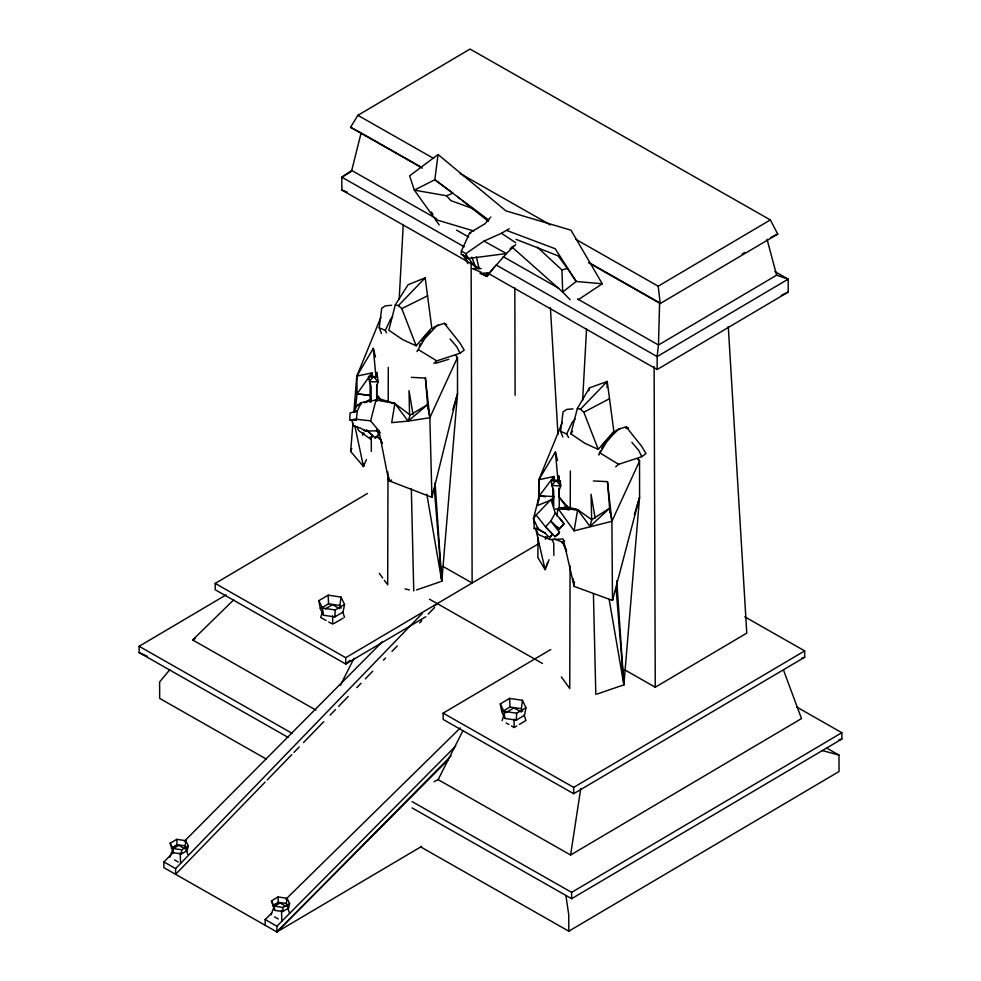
<?xml version="1.0" encoding="UTF-8"?>
<svg xmlns="http://www.w3.org/2000/svg" width="981" height="981" viewBox="0 0 981 981"><rect width="100%" height="100%" fill="white"/><g stroke="black" fill="none" stroke-linecap="round" stroke-linejoin="round"><path stroke-width="1.47" d="M172.497 853.237L163.888 861.919L163.876 867.645L276.9 931.95L421.695 846.37M422.394 613.309L175.611 868.602L175.611 874.316L265.128 782.09M265.164 925.279L265.164 919.553L271.712 913.127M448.354 759.601L276.9 931.95L276.9 926.223L455.699 746.038M387.679 584.921L387.986 476.165M388.194 401.106L388.292 367.397M570.084 565.963L569.74 688.515L561.377 676.939M570.243 509.286L570.353 470.99M538.091 537.747L537.833 557.588L545.093 569.618L549.053 559.71M538.581 501.119L538.863 479.758L562.358 422.357M607.08 387.556L607.239 381.45L589.458 387.9L577.343 408.501L570.856 433.798L584.823 443.277L598.238 449.372L613.836 431.346L607.239 381.45L580.47 409.187L577.343 408.501M371.725 377.391L371.885 372.903L356.802 376.164L353.847 412.302M574.375 581.892L574.167 586.405L612.487 600.433L639.587 497.244L639.538 461.095L638.165 458.581M349.739 419.868L350.082 412.964L357.28 411.014L361.266 402.676L376.017 399.99L394.84 403.485L410.156 415.024L427.606 404.613L429.837 417.722L431.934 497.33L388.684 480.629L378.924 430.806L370.61 420.861L356.422 419.267L349.739 419.868L355.735 420.334M399.193 299.217L403.265 224.441M582.616 400.444L586.564 328.733M334.828 616.914L335.232 609.974L344.539 604.48L341.008 597.073L328.169 595.16L318.862 600.666L320.333 608.661L323.46 615.222L334.828 616.914L343.056 612.046L344.539 604.48M516.264 720.152L516.68 713.212L525.975 707.718L522.444 700.311L509.605 698.398L500.31 703.904L501.769 711.899L504.896 718.46L516.264 720.152L524.492 715.284L525.975 707.718M490.807 217.034L484.933 223.803L469.641 232.889L461.364 251.099L461.144 254.3L468.415 258.481L506.441 253.564L515.773 244.49M181.46 853.936L181.755 849.816L188.327 845.929L185.826 840.692L176.752 839.344L170.179 843.231L173.429 852.734L181.46 853.936L187.273 850.49L188.327 845.929M282.724 911.557L283.019 907.437L289.591 903.55L287.09 898.314L278.028 896.965L271.443 900.852L274.692 910.356L282.724 911.557L288.549 908.112L289.591 903.55M391.627 480.089L388.684 480.629L388.917 477.6M366.453 459.513L363.448 466.502L350.646 451.444L352.988 422.836M597.221 694.021L623.867 684.848L639.587 497.244L634.327 514.755M432.511 491.42L431.934 497.33L457.526 393.651L457.477 357.513L455.503 355.22M380.861 317.366L356.802 376.164L357.059 393.896L355.686 406.588L361.155 403.902M341.18 608.11L339.929 605.485L341.008 597.073M381.462 333.417L379.206 327.74L381.695 308.292L385.349 305.827L391.591 305.287M522.615 711.348L521.365 708.723L522.444 700.311M562.849 437.011L560.592 431.321L563.082 411.885L566.736 409.408L572.978 408.881M438.066 154.532L434.816 179.744L414.35 190.13L409.604 175.844L438.066 154.532L505.902 210.854L570.991 230.204L602.248 283.791L578.324 299.696M545.681 536.582L545.338 539.133L547.337 536.815M362.86 432.584L362.504 435.123L364.11 433.271M187.273 850.49L185.066 845.855L185.826 840.692M288.549 908.112L286.329 903.476L287.09 898.314M613.137 596.117L612.487 600.433L611.899 521.316L607.484 481.634L593.382 480.948M434.043 781.722L438.127 779.625L570.599 855.003L580.715 788.724M356.876 426.612L358.862 430.745L370.499 439.047L372.706 435.797L366.305 429.886L375.331 438.09L379.058 434.939L379.291 433.504L376.471 430.377M637.564 458.814L639.538 461.095L611.899 521.316L574.093 530.856L577.65 509.691L565.89 506.601M556.73 515.736L558.079 508.599L577.65 509.691L591.727 519.648L609.667 508.207L611.899 521.316M363.448 466.502L364.012 463.572L363.448 466.502L354.803 425.558M376.974 398.85L377.575 395.846L380.321 399.206M588.87 390.855L589.458 387.9M478.875 268.058L341.842 190.081L341.805 177.156L351.725 170.461L361.106 132.925L350.536 127.309L357.881 115.317L470.034 49.05L770.343 219.916L777.749 234.091L660.238 303.521L588.465 262.687M573.419 509.482L577.65 509.691L590.01 526.441L591.727 519.648M395.282 304.907L388.795 330.205L402.762 339.684L416.165 345.778L431.775 327.752L425.178 277.856L408.108 284.711L395.282 304.907L398.409 305.594L401.781 308.61L416.165 345.778M559.489 483.633L560.237 480.715L551.396 480.42L551.8 485.558L553.689 490.696L553.701 507.324M370.61 420.861L376.017 399.99M452.805 409.653L457.526 393.651L441.793 581.255L426.821 494.216M322.467 611.739L320.726 617.454L326.06 620.483M502.162 720.679L503.903 714.977M550.966 499.537L555.258 513.051L550.77 521.107L559.452 532.094L558.888 533.897L555.013 536.668L545.546 526.871L536.141 515.05L550.966 499.537L553.603 498.63M376.324 400.788L377.231 398.176L394.84 403.485L391.701 422.615L408.133 421.119L410.156 415.024M547.656 562.469L545.093 569.618L535.761 528.894M169.738 857.222L172.472 850.171M350.646 451.444L351.75 448.587M271.001 914.844L274.288 906.37L280.076 902.949L286.06 906.358M391.91 403.35L394.84 403.485L408.133 421.119L429.837 417.722L457.477 357.513M386.575 332.829L385.275 330.425L390.708 318.972L392.658 316.679M568.624 437.612L566.662 434.019L572.095 422.566L575.025 419.12M419.23 346.183L420.457 343.657M421.695 341.13L422.921 338.592L430.451 331.112M599.195 453.43L600.433 450.904M601.66 448.366L604.737 442.051L610.39 436.57M340.272 685.474L354.031 658.325M438.127 779.625L462.897 730.771M370.499 439.047L371.897 436.373M416.937 351.59L424.699 338.703L436.766 325.802L444.295 323.338L446.698 324.613M598.753 455.037L606.516 442.149L612.365 435.257L618.582 429.249L626.111 426.796L628.514 428.059L625.878 428.439M356.802 376.164L373.32 348.402L375.478 356.961M553.517 499.01L537.429 505.534L539.317 495.773L538.863 479.758L555.381 451.983L557.551 460.555M379.954 438.176L382.198 443.351L379.954 438.176L375.858 436.692M554.621 480.948L553.946 476.496L539.317 495.773L533.431 518.716L538.373 529.372L544.933 533.063L549.863 537.711L551.396 535.234M570.856 433.798L572.524 431.382M561.549 542.652L564.627 540.678M370.303 395.601L357.059 393.896L371.885 372.903L372.412 377.268M487.177 276.446L480.212 273.159L487.177 276.446L494.449 266.611M536.141 515.05L533.431 518.716L534.424 523.069M549.863 537.711L552.524 534.24L545.546 526.871L550.77 521.107L559.231 529.041L564.026 523.793L560.004 518.434M169.872 669.606L159.621 681.954L159.67 698.398L266.243 759.036M375.331 438.09L379.291 433.504M486.257 276.434L506.441 253.564L483.976 241.093L465.816 253.674L461.364 251.099M432.314 329.101L434.191 327.102L438.556 325.005M613.199 433.565L616.007 430.549L620.372 428.452M398.409 305.594L425.178 277.856M267.261 779.895L291.774 754.634M293.908 752.439L299.23 746.958M303.497 742.556L323.742 721.697M330.143 715.112L335.465 709.619M338.666 706.32L348.255 696.449M356.777 687.656L361.045 683.267M365.312 678.877L372.768 671.188M383.424 660.213L385.558 658.018M391.959 651.421L397.28 645.939M419.66 622.874L421.793 620.679M428.182 614.094L434.583 607.509M555.013 536.668L559.452 532.094M276.9 931.925L451.076 755.861M184.354 841.293L382.541 641.574M285.888 899.209L460.359 727.902M315.857 710.06L192.656 639.955L233.76 599.783M590.01 526.441L609.667 508.207M487.729 273.466L486.086 274.987L480.813 273.441L488.563 272.706M350.045 660.287L345.753 664.027L215.219 589.753L215.207 583.425L367.458 493.468M433.872 363.35L436.778 360.873L460.003 353.234L464.185 350.082L459.831 342.847L444.295 323.338M615.688 466.797L618.594 464.32L641.819 456.68L646.001 453.541L641.648 446.294L626.111 426.796M408.133 421.119L427.606 404.613L428.047 409.114M510.071 248.708L513.443 246.096M361.266 402.676L356.581 405.766L354.104 412.327L357.28 411.014L356.422 419.267L351.738 420.003L353.283 425.864L360.285 428.01L365.533 431.039L378.924 430.806M379.144 438.666L379.978 438.139M350.977 171.736L341.805 177.156L464.209 246.807M575.798 239.315L658.19 286.194L770.343 219.916M742.151 253.993L744.763 252.436M288.071 737.356L139.143 652.61L139.13 646.283L226.121 594.878M657.172 369.494L788.221 292.056L788.184 279.144L776.633 275.183L658.472 345.005L657.135 356.581L657.172 369.494L489.519 274.104M192.656 639.955L195.293 638.398M320.333 608.661L328.561 603.793L339.929 605.485M325.3 608.907L332.498 604.652L339.794 608.809M334.018 623.487L343.191 618.067M425.815 616.718L345.753 664.027L345.729 657.699L538.667 543.695M433.712 606.148L436.275 604.627M171.209 848.099L177.034 844.666L185.066 845.855M173.024 848.761L178.812 845.34L184.796 848.737M744.738 616.791L804.678 650.894L804.69 657.221L573.689 793.715L443.167 719.453L443.142 713.126L550.77 649.532M502.946 711.2L509.997 707.031L521.365 708.723M505.546 712.844L513.934 707.89L521.242 712.047M511.481 725.989L514.154 727.497L516.766 725.952M519.39 724.407L525.939 720.532L524.124 714.855M272.473 905.721L278.297 902.287L286.329 903.476M624.934 669.949L655.259 687.215L746.786 633.125L728.282 326.526M573.689 793.715L573.677 787.387L804.678 650.894M570.599 855.003L801.489 718.582L783.488 670.023M412.081 807.903L571.641 898.694L571.629 892.367L841.857 732.709L796.646 706.982M571.641 898.694L841.87 739.036L841.857 732.709M420.935 847.057L568.796 931.19L839.025 771.52L838.976 755.063L826.983 748.245M483.976 241.093L501.475 233.282L509.164 228.769M580.47 409.187L583.842 412.204L608.956 398.997M401.781 308.61L427.606 295.808M363.89 402.566L370.732 399.206M771.054 237.328L777.749 234.091M781.317 295.367L788.221 292.056M364.932 402.639L368.893 400.947M439.218 224.919L414.35 190.13L446.539 195.771L452.94 193.208M801.845 658.288L804.69 657.221M416.557 589.937L440.395 581.733M559.121 507.888L562.015 508.011L567.165 506.245L568.87 510.181M435.785 363.277L448.771 359.291M537.281 247.102L561.941 269.959L567.459 268.475L576.178 281.473L602.248 283.791M838.914 739.76L841.87 739.036M538.863 479.758L553.946 476.496L554.044 481.009M555.234 509.213L558.079 508.599L574.093 530.856M481.315 268.586L472.425 268.671L481.205 272.215M534.044 521.561L534.179 528.477L538.728 528.489L536.043 528.734L538.054 534.375L550.157 539.587L563.204 538.986L574.167 586.405L573.125 578.815M376.704 401.327L376.667 386.232L378.151 381.842L377.501 376.741L368.513 376.532L371.137 386.821L371.161 401.94M551.396 480.42L560.237 480.715L560.764 485.914L559.231 490.193L559.256 509.813M534.179 528.477L537.147 528.575M411.321 377.354L425.411 378.041L429.837 417.722M377.501 376.741L368.513 376.532L370.119 382.59L370.156 402.222M554.363 496.582L539.317 495.773L545.313 496.754M351.738 420.003L356.066 420.346M357.059 393.896L370.242 395.147M318.862 600.666L322.393 608.073L335.232 609.974M500.31 703.904L503.842 711.299L516.68 713.212M170.179 843.231L172.681 848.467L181.755 849.816M271.443 900.852L273.944 906.088L283.019 907.437M559.035 508.293L564.651 509.372M405.055 588.907L409.408 589.912M822.041 750.49L838.976 755.063M469.641 232.889L470.757 233.22M436.079 219.719L473.725 230.952M562.015 508.011L567.496 509.74M473.541 208.83L450.868 200.627L446.539 195.771M554.277 539.047L562.677 542.15L566.601 551.261L562.714 542.113M507.103 230.621L555.197 248.733L576.178 281.473L562.689 292.056L512.008 247.028M341.842 190.081L347.041 192.031M515.969 239.315L558.128 255.869L567.459 268.475M379.206 327.74L385.275 330.425M560.592 431.321L566.662 434.019M139.143 652.61L147.285 656.301M538.373 529.372L545.522 533.173M774.88 271.578L788.184 279.144L657.135 356.581L496.141 264.98M357.881 115.317L433.627 158.419M460.199 173.539L550.549 224.943M361.106 132.925L420.812 166.893M590.611 263.509L658.276 302.013M350.536 127.309L422.32 168.143M351.725 170.461L436.704 218.824M456.631 230.155L468.575 236.961M503.106 256.605L558.876 288.34M577.466 298.911L658.472 345.005L659.6 302.761L660.238 303.521L658.19 286.194M443.118 566.503L472.131 583.008L471.125 262.552M429.47 599.183L542.468 663.475M328.721 621.991L331.382 623.511M506.159 722.96L508.82 724.468M215.207 583.425L345.729 657.699M443.142 713.126L573.677 787.387M139.13 646.283L292.044 733.298M412.057 801.575L571.629 892.367M174.557 859.969L178.162 862.029M274.619 916.904L278.224 918.964M163.888 861.919L175.611 868.602M265.164 919.553L276.9 926.223M600.347 453.185L618.594 464.32M418.531 349.726L436.778 360.873M501.475 233.282L515.626 242.687M363.767 429.85L365.533 431.039M451.738 192.313L434.816 179.744L488.796 220.087M457.673 196.96L460.04 198.836M462.394 200.713L488.403 221.363M570.108 299.745L562.689 292.056L561.941 269.959M557.318 527.067L559.231 529.041L564.026 523.793L555.258 513.051M567.165 506.245L558.876 496.827L567.055 507.753M631.899 442.406L638.705 450.365L641.819 456.68M450.083 338.96L456.888 346.906L460.003 353.234M378.507 430.634L380.26 432.768M377.575 395.846L381.082 400.285M467.851 257.451L476.288 268.426L471.689 257.181M379.316 573.358L382.664 577.981M384.331 580.298L386.845 583.769M431.432 212.019L432.989 214.606M462.983 254.68L467.9 263.644L465.215 255.649M465.816 253.674L468.415 258.481M376.618 430.009L379.058 434.939M552.045 539.354L553.75 543.376L553.86 555.32M370.144 436.864L371.247 439.525L371.37 451.481M583.842 412.204L598.238 449.372M287.727 908.296L289.628 913.336M185.985 849.423L187.886 854.451M342.688 611.617L344.503 617.294M767.044 239.278L776.633 275.183M476.361 256.887L479.157 268.72M273.944 906.088L274.692 910.356M172.681 848.467L173.429 852.734M595.197 518.275L591.065 494.265L591.69 520.249M609.14 599.317L623.867 684.848L616.742 580.605M413.136 414.681L409.003 390.671L409.58 415.135M565.927 895.678L568.747 914.733L568.796 931.19M503.842 711.299L504.896 718.46M322.393 608.073L323.46 615.222M387.703 471.653L388.684 480.629M609.814 509.715L610.121 512.732M555.381 451.983L558.017 480.776M373.32 348.402L375.956 377.182M559.158 480.445L558.778 475.883L558.778 480.482M377.096 376.851L376.704 372.302L376.704 376.888M607.484 481.634L609.679 508.931M616.043 587.791L623.867 684.848M425.411 378.041L427.618 405.337M434.338 488.746L441.793 581.255L435.086 482.799M550.402 307.801L557.993 434.375M278.028 896.965L278.297 902.287M176.752 839.344L177.034 844.666M509.605 698.398L509.997 707.031M328.169 595.16L328.561 603.793M281.461 910.454L281.841 921.012M180.197 852.845L180.578 863.39M593.419 593.615L595.81 694.499M411.321 488.501L413.749 590.905M514.081 719.098L514.154 727.497M332.645 615.86L332.706 624.272M654.119 366.673L655.259 687.215M514.829 288.022L515.123 395.282M558.778 488.146L558.778 497.33M552.843 487.974L552.855 503.057M376.716 384.552L376.716 395.269M373.393 376.532L369.285 381.707L378.151 381.842L373.393 376.532M556.019 480.445L551.8 485.558L560.764 485.914L556.019 480.445"/></g></svg>
